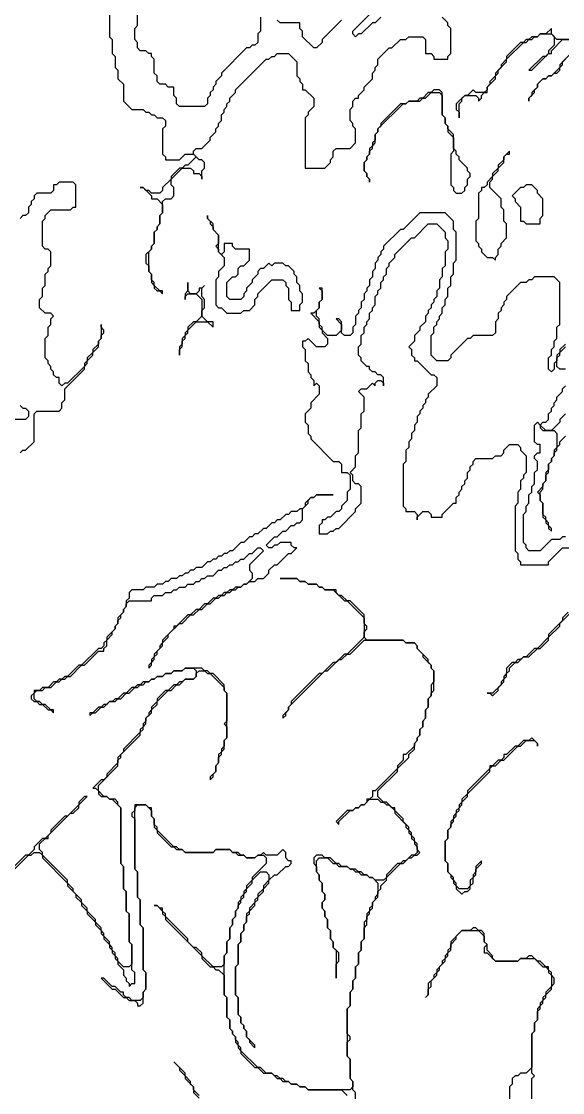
# Model space of a CAD drawing. Header units: metres. Extents: x 0 to 500, y 0 to 703.
# Drawn here: x 398.19 to 422.38, y 63.75 to 111.69 of the extents above; entities that cross this region are included whole.
import ezdxf

# ---------------------------------------------------------------- set-up
doc = ezdxf.new("R2010")
doc.units = ezdxf.units.M

msp = doc.modelspace()

# ---------------------------------------------------------------- linework, layer by layer
for points in [[(414.25, 111.875), (414, 111.625), (413.875, 111.625), (413.375, 111.125), (413.25, 111.125), (413.125, 111), (413, 111.125), (413, 111.25), (414.375, 112.625)], [(402.125, 112), (402.125, 111), (402.25, 110.875), (402.25, 110.25), (402.375, 110.125), (402.375, 109.625), (402.5, 109.5), (402.5, 109.125), (402.75, 108.875), (402.75, 108.125), (403.125, 107.75), (403.625, 107.75), (403.75, 107.625), (403.875, 107.625), (404, 107.5), (404.125, 107.5), (404.25, 107.375), (404.5, 107.375), (404.625, 107.25), (404.625, 107), (404.5, 106.875), (404.5, 105.75), (404.625, 105.625), (404.625, 105.5), (405.25, 105.5), (405.5, 105.75), (405.875, 105.75), (406, 105.625), (405.625, 105.25), (405.5, 105.25), (405.375, 105.125), (405.25, 105.125), (404.875, 104.75), (404.875, 104.625), (404.5, 104.25), (404.5, 104.125), (404.375, 104), (404, 104), (403.875, 104.125), (403.75, 104.125), (403.625, 104.25), (403.5, 104.25), (403.625, 104.25), (404, 103.875), (404, 103.75), (404.25, 103.75), (404.5, 103.5), (404.5, 103.125), (404.375, 103), (404.375, 102.625), (404.25, 102.5), (404.25, 102.375), (404.125, 102.25), (404.125, 101.75), (404, 101.625), (404, 101.5), (403.75, 101.25), (403.75, 100.875), (403.875, 100.75), (403.875, 100.5), (404, 100.375), (404, 100), (404.125, 99.875), (404.125, 99.75), (404.25, 99.625), (404.375, 99.625), (404.5, 99.5), (404.5, 99.625), (404.375, 99.625), (404.125, 99.875), (404.125, 100), (404, 100.125), (404, 100.375), (403.875, 100.5), (403.875, 101.375), (404, 101.5), (404, 101.625), (404.125, 101.75), (404.125, 102.25), (404.25, 102.375), (404.25, 102.5), (404.375, 102.625), (404.375, 103), (404.5, 103.125), (404.5, 103.625), (404.625, 103.75), (404.875, 103.75), (405, 103.875), (405, 104.25), (404.875, 104.375), (404.875, 104.625), (405.375, 105.125), (405.75, 105.125), (405.875, 105), (405.875, 104.875), (406.125, 104.875), (406.25, 104.75), (406.25, 104.625), (406.25, 105), (406.375, 105.125), (406.375, 105.375), (406.25, 105.5), (406.125, 105.5), (405.875, 105.75), (405.875, 105.875), (406, 106), (406.25, 106), (406.625, 106.375), (406.625, 106.5), (406.875, 106.75), (406.875, 106.875), (407, 107), (407, 107.125), (407.125, 107.25), (407.125, 107.5), (407.25, 107.625), (407.25, 107.75), (407.375, 107.875), (407.375, 108), (407.5, 108.125), (407.5, 108.25), (407.75, 108.5), (407.75, 108.625), (409.125, 110), (409.25, 110), (409.375, 110.125), (409.5, 110.125), (409.625, 110.25), (410.125, 110.25), (410.5, 109.875), (410.5, 109.25), (410.625, 109.125), (410.625, 109), (410.75, 108.875), (410.75, 108.625), (410.875, 108.625), (411.25, 108.25), (411.25, 107.875), (411, 107.625), (411, 107.5), (410.875, 107.375), (410.875, 105.125), (411.75, 105.125), (412, 105.375), (412, 105.5), (412.125, 105.625), (412.125, 105.875), (412.25, 106), (412.875, 106), (413.125, 106.25), (413.125, 106.875), (413, 107), (413, 107.125), (412.875, 107.25), (412.875, 107.75), (413, 107.875), (413, 108.125), (413.125, 108.25), (413.25, 108.25), (413.25, 108.375), (413.5, 108.625), (413.5, 108.75), (413.875, 109.125), (413.875, 109.375), (414, 109.5), (414, 109.625), (414.125, 109.75), (414.125, 110), (414.625, 110.5), (414.75, 110.5), (415.125, 110.875), (415.375, 110.875), (415.5, 111), (416.125, 111), (416.25, 110.875), (416.25, 110.25), (416.5, 110.25), (416.625, 110.125), (416.625, 110), (417.25, 110), (417.25, 110.125), (417.375, 110.25), (417.375, 111.375), (417.25, 111.5), (417.25, 111.625), (417, 111.875)], [(408.875, 111.875), (408.875, 111.25), (408.75, 111.125), (408.75, 110.75), (408.625, 110.625), (408.5, 110.625), (408.375, 110.5), (408.25, 110.5), (407.125, 109.375), (407.125, 109.25), (406.875, 109), (406.875, 108.875), (406.75, 108.75), (406.75, 108.625), (406.625, 108.5), (406.625, 108.375), (406.5, 108.25), (406.5, 108), (406.375, 107.875), (405.25, 107.875), (405.125, 108), (405.125, 108.25), (405, 108.375), (405, 108.75), (404.75, 108.75), (404.625, 108.875), (404.375, 108.875), (404.25, 109), (404.25, 109.25), (404.125, 109.375), (404.125, 110), (404, 110.125), (404, 110.25), (403.875, 110.25), (403.75, 110.375), (403.5, 110.375), (403.375, 110.5), (403.375, 110.75), (403.25, 110.875), (403.25, 111.375), (403.375, 111.5), (403.375, 112.125)], [(412.5, 111.75), (411.625, 110.875), (411.625, 110.75), (411.375, 110.5), (411.25, 110.5), (410.75, 111), (410.75, 111.25), (410.625, 111.375), (410.625, 111.625), (409.75, 111.625), (409.625, 111.75)], [(423.875, 110.875), (422.125, 110.875), (421.875, 111.125), (421.875, 111.375), (421.625, 111.125), (421.375, 111.125), (421.25, 111), (421, 111), (420.875, 110.875), (420.75, 110.875), (420.625, 110.75), (420.5, 110.75), (419.875, 110.125), (419.875, 110), (419.625, 109.75), (419.625, 109.625), (419.375, 109.375), (419.375, 109.25), (419.125, 109), (419.125, 108.875), (419, 108.75), (419, 108.625), (418.875, 108.5), (418.5, 108.5), (418.375, 108.625), (418.125, 108.375), (418, 108.375), (417.625, 108), (417.625, 107.75), (417.75, 107.625), (417.75, 107.375), (417.75, 108), (417.875, 108.125), (417.875, 108.25), (418, 108.375), (418.5, 108.375), (418.625, 108.25), (418.625, 108.125), (418.75, 108.25), (418.75, 108.375), (418.875, 108.5), (419, 108.5), (419, 108.75), (419.375, 109.125), (419.375, 109.25), (419.5, 109.375), (419.5, 109.5), (419.875, 109.875), (419.875, 110), (420.625, 110.75), (420.75, 110.75), (420.875, 110.875), (421, 110.875), (421.125, 111), (421.25, 111), (421.375, 111.125), (421.875, 111.125), (422, 111), (422, 110.625), (421.75, 110.375), (421.75, 110.25), (421.625, 110.125), (421.5, 110.125), (420.875, 109.5), (421, 109.5), (421.75, 110.25), (421.875, 110.25), (421.875, 110.375), (422.375, 110.875), (422.875, 110.875)], [(422.5, 110), (422.25, 109.75), (422.25, 109.625), (421.875, 109.25), (421.75, 109.25), (421.625, 109.125), (421.5, 109.125), (421.25, 108.875), (421.25, 108.75), (421, 108.5), (421, 108.375), (420.875, 108.25), (420.875, 108.125), (420.875, 108.25), (421.125, 108.5), (421.125, 108.625), (421.25, 108.75), (421.25, 108.875), (421.5, 109.125), (421.625, 109.125), (421.75, 109.25), (421.875, 109.25), (422, 109.375), (422.125, 109.375), (422.25, 109.5), (422.25, 109.625), (422.375, 109.75), (422.375, 109.875), (422.75, 110.25)], [(398.125, 92.375), (398.25, 92.5), (398.375, 92.5), (398.75, 92.875), (398.75, 94.125), (398.875, 94.25), (399.875, 94.25), (400, 94.375), (400, 94.625), (400.125, 94.75), (400.125, 95.25), (401, 96.125), (401, 96.25), (401.125, 96.375), (401.125, 96.5), (401.375, 96.75), (401.375, 96.875), (401.625, 97.125), (401.625, 97.375), (401.75, 97.5), (401.75, 97.625), (401.875, 97.75), (401.875, 97.875), (401.75, 98), (401.75, 98.125), (401.75, 97.5), (401.625, 97.375), (401.625, 97.25), (401.375, 97), (401.375, 96.875), (401.125, 96.625), (401.125, 96.5), (401, 96.375), (401, 96.25), (400.25, 95.5), (400.125, 95.5), (400, 95.375), (399.875, 95.5), (399.875, 95.75), (399.75, 95.75), (399.625, 95.875), (399.625, 96), (399.5, 96.125), (399.5, 96.25), (399.375, 96.375), (399.375, 96.5), (399.25, 96.625), (399.25, 97.5), (399.375, 97.625), (399.375, 98), (399.5, 98.125), (399.5, 98.375), (399.625, 98.5), (399.5, 98.625), (399.25, 98.625), (399, 98.875), (399, 99.25), (399.125, 99.375), (399.125, 99.75), (399.25, 99.875), (399.25, 100.375), (399.375, 100.5), (399.375, 100.625), (399.5, 100.75), (399.5, 101.375), (399.375, 101.5), (399.25, 101.5), (399.125, 101.625), (399.125, 102.75), (399.25, 102.875), (399.25, 103), (399.5, 103.25), (400.375, 103.25), (400.5, 103.375), (400.625, 103.375), (400.625, 104.375), (400.5, 104.5), (399.875, 104.5), (399.75, 104.375), (399.625, 104.375), (399.625, 104.125), (399.5, 104), (398.875, 104), (398.75, 103.875), (398.75, 103.75), (398.625, 103.625), (398.625, 103.5), (398.5, 103.375), (398.5, 103.125), (398.375, 103), (398.25, 103), (398.125, 102.875)], [(422.5, 97.25), (422.25, 97), (422.25, 96.875), (422.125, 96.75), (422.125, 96.5), (422, 96.375), (422, 96.125), (421.875, 96), (421.75, 96.125), (421.75, 96.625), (421.875, 96.75), (421.875, 97), (422, 97.125), (422, 97.375), (422.125, 97.5), (422.125, 98), (422.25, 98.125), (422.25, 100), (422, 100.25), (421.125, 100.25), (421, 100.125), (420.875, 100.125), (420.75, 100), (420.5, 100), (419.875, 99.375), (419.875, 99.25), (419.75, 99.125), (419.75, 99), (419.625, 98.875), (419.625, 98.75), (419.5, 98.625), (419.5, 98.375), (419.375, 98.25), (419.375, 97.75), (419.25, 97.625), (418.375, 97.625), (418.25, 97.5), (418.125, 97.5), (417.375, 96.75), (417.375, 96.625), (417.25, 96.5), (416.75, 96.5), (416.5, 96.75), (416.5, 97.625), (416.625, 97.75), (416.625, 98), (416.75, 98.125), (416.75, 98.25), (416.875, 98.375), (416.875, 98.5), (417, 98.625), (417, 98.875), (417.125, 99), (417.125, 99.25), (417.25, 99.375), (417.25, 99.75), (417.375, 99.875), (417.375, 100.25), (417.5, 100.375), (417.5, 100.875), (417.625, 101), (417.625, 102.25), (417.5, 102.375), (417.5, 102.75), (417.125, 103.125), (416, 103.125), (415.25, 102.375), (415.125, 102.375), (414.375, 101.625), (414.375, 101.5), (414.25, 101.375), (414.25, 101.25), (414.125, 101.125), (414.125, 101), (414, 100.875), (414, 100.625), (413.875, 100.5), (413.875, 100.25), (413.75, 100.125), (413.75, 99.875), (413.625, 99.75), (413.625, 99.625), (413.5, 99.5), (413.5, 99.25), (413.375, 99.125), (413.375, 98.875), (413.25, 98.75), (413.25, 98.625), (413.125, 98.5), (413.125, 98.125), (413, 98), (413, 97.75), (412.875, 97.625), (412.625, 97.625), (412.5, 97.75), (412.5, 98.25), (412.375, 98.375), (412.25, 98.375), (412.5, 98.125), (412.5, 97.875), (412.25, 97.625), (411.875, 97.625), (411.625, 97.875), (411.625, 98), (411.5, 98.125), (411.5, 98.375), (411.375, 98.5), (411.375, 98.75), (411.5, 98.875), (411.5, 99.125), (411.625, 99.25), (411.625, 99.75), (411.5, 99.75), (411.625, 99.625), (411.625, 99.25), (411.5, 99.125), (411.5, 98.875), (411.25, 98.625), (411.125, 98.625), (411.5, 98.25), (411.5, 98), (411.625, 97.875), (411.625, 97.75), (411.875, 97.5), (411.875, 97.25), (411.75, 97.125), (411.375, 97.125), (411, 97.5), (410.875, 97.375), (410.75, 97.375), (410.75, 97.125), (410.875, 97), (410.875, 96.5), (411, 96.375), (411, 96), (411.125, 95.875), (411.125, 95.75), (411.25, 95.625), (411.25, 95.375), (411.375, 95.5), (411.5, 95.375), (411.5, 95), (411.125, 94.625), (411.125, 94.375), (410.875, 94.125), (410.875, 93.75), (411, 93.625), (411, 93.25), (411.125, 93.125), (411.125, 93), (412.125, 92), (412.375, 92), (412.5, 91.875), (412.5, 91.5), (412.75, 91.5), (412.875, 91.375), (412.875, 90.75), (412.75, 90.625), (412.75, 90.25), (412.5, 90), (412.5, 89.875), (412.375, 89.75), (412.25, 89.75), (412, 89.5), (411.875, 89.5), (411.75, 89.375), (411.625, 89.375), (411.625, 89.25), (411.5, 89.125), (411.5, 88.75), (411.875, 88.75), (412, 88.875), (412.125, 88.875), (412.25, 89), (412.375, 89), (413.125, 89.75), (413.125, 89.875), (413.375, 90.125), (413.375, 90.875), (413.25, 91), (413.125, 91), (413, 91.125), (413, 91.375), (412.875, 91.5), (413.125, 91.75), (413.125, 92.25), (413.25, 92.375), (413.25, 93.375), (413.375, 93.5), (413.375, 94.125), (413.5, 94.25), (413.5, 94.875), (413.25, 95.125), (413.375, 95.25), (413.625, 95.25), (413.875, 95.5), (414, 95.375), (414, 95.5), (414.125, 95.625), (414.25, 95.625), (414.375, 95.5), (414.375, 95.375), (414.375, 95.75), (414.25, 95.875), (414.125, 95.875), (414, 96), (413.875, 96), (413.75, 96.125), (413.75, 96.25), (413.625, 96.25), (413.375, 96.5), (413.375, 96.625), (413.25, 96.75), (413.25, 97.125), (413.375, 97.25), (413.375, 97.625), (413.5, 97.75), (413.5, 98), (413.625, 98.125), (413.625, 98.25), (413.75, 98.375), (413.75, 98.625), (413.875, 98.75), (413.875, 98.875), (414, 99), (414, 99.375), (414.125, 99.5), (414.125, 99.625), (414.25, 99.75), (414.25, 100), (414.375, 100.125), (414.375, 100.25), (414.5, 100.375), (414.5, 100.625), (414.625, 100.75), (414.625, 100.875), (414.875, 101.125), (414.875, 101.25), (415.625, 102), (415.75, 102), (416.375, 102.625), (416.75, 102.625), (417.125, 102.25), (417.125, 102), (417.25, 101.875), (417.25, 101.5), (417.125, 101.375), (417.125, 100.75), (417, 100.625), (417, 100.25), (416.875, 100.125), (416.875, 99.75), (416.75, 99.625), (416.75, 99.375), (416.625, 99.25), (416.625, 99.125), (416.5, 99), (416.5, 98.875), (416.375, 98.75), (416.375, 98.625), (416.25, 98.5), (416.25, 98.25), (416, 98), (416, 97.875), (415.75, 97.625), (415.75, 97.375), (415.5, 97.125), (415.625, 97), (415.625, 96.75), (415.75, 96.625), (415.75, 96.5), (415.875, 96.5), (416.5, 95.875), (416.625, 95.875), (416.75, 95.75), (416.75, 95.375), (416.375, 95), (416.375, 94.875), (416.25, 94.75), (416.25, 94.625), (416.125, 94.5), (416.125, 94.375), (416, 94.25), (416, 94.125), (415.875, 94), (415.875, 93.75), (415.75, 93.625), (415.75, 93.375), (415.625, 93.25), (415.625, 93), (415.5, 92.875), (415.5, 92.625), (415.375, 92.5), (415.375, 92), (415.25, 91.875), (415.25, 90), (415.375, 89.875), (415.375, 89.75), (415.75, 89.75), (415.875, 89.625), (415.875, 89.375), (415.875, 89.5), (416.125, 89.75), (416.375, 89.75), (416.5, 89.625), (416.5, 89.5), (417, 89.5), (417, 89.625), (417.5, 90.125), (417.625, 90.125), (417.625, 90.375), (417.75, 90.5), (417.75, 90.625), (417.875, 90.75), (417.875, 90.875), (418, 91), (418, 91.125), (418.125, 91.25), (418.125, 91.5), (418.25, 91.625), (418.25, 91.75), (418.375, 91.875), (418.375, 92), (418.5, 92.125), (419.25, 92.125), (419.375, 92.25), (419.625, 92.25), (419.75, 92.375), (419.75, 92.5), (420, 92.75), (420.375, 92.75), (420.5, 92.625), (420.5, 92.5), (420.75, 92.25), (420.75, 91.5), (420.625, 91.375), (420.625, 91.25), (420.5, 91.125), (420.5, 90.75), (420.375, 90.625), (420.375, 90.125), (420.25, 90), (420.25, 88), (420.375, 87.875), (420.375, 87.625), (420.5, 87.5), (420.5, 87.375), (421.75, 87.375), (421.75, 87.5), (422.375, 88.125), (422.75, 88.125)], [(422.5, 96.125), (422.25, 96.125), (422.125, 96.25), (422.125, 96.625), (422.25, 96.75), (422.25, 96.875), (422.5, 97.125)], [(422.5, 94.125), (422.25, 93.875), (422.25, 93.75), (421.875, 93.375), (421.625, 93.375), (421.375, 93.625), (421.5, 93.75), (421.625, 93.75), (421.75, 93.875), (421.75, 94.125), (421.875, 94.25), (421.875, 94.375), (422, 94.5), (422, 94.625), (422.125, 94.75), (422.125, 94.875), (422.375, 95.125), (422.375, 95.25), (422.5, 95.375)], [(398.125, 94.5), (398.25, 94.375), (398.375, 94.375), (398.5, 94.25), (398.5, 94), (398.375, 93.875), (397.875, 93.875)], [(422.5, 88.625), (422.375, 88.625), (422.25, 88.5), (421.875, 88.5), (421.375, 88), (420.875, 88), (420.75, 88.125), (420.75, 88.25), (420.625, 88.375), (420.625, 89.625), (420.75, 89.75), (420.75, 90), (420.875, 90.125), (420.875, 90.5), (421, 90.625), (421, 90.875), (421.125, 91), (421.125, 91.5), (421.25, 91.625), (421.25, 92), (421.125, 92.125), (421.125, 92.25), (421.25, 92.375), (421.375, 92.375), (421.375, 92.75), (421.25, 92.75), (421.125, 92.875), (421.125, 93.625), (421.25, 93.75), (421.375, 93.625), (421.375, 93.5), (421.5, 93.375), (422, 93.375), (422.125, 93.25), (422.125, 92.625), (422, 92.5), (422, 92.25), (421.875, 92.125), (421.875, 92), (421.75, 91.875), (421.75, 91.625), (421.625, 91.5), (421.625, 91.125), (421.5, 91), (421.5, 90.875), (421.25, 90.625), (421.375, 90.5), (421.375, 90.25), (421.5, 90.125), (421.5, 89.5), (421.625, 89.375), (421.625, 89.25), (421.75, 89.125), (421.75, 89), (421.875, 88.875), (421.875, 89), (421.75, 89.125), (421.75, 89.25), (421.625, 89.375), (421.625, 89.5), (421.5, 89.625), (421.5, 90.125), (421.375, 90.25), (421.375, 90.625), (421.5, 90.75), (421.5, 91), (421.625, 91.125), (421.625, 91.375), (421.75, 91.5), (421.75, 91.875), (421.875, 92), (421.875, 92.125), (422, 92.25), (422, 92.375), (422.125, 92.5), (422.125, 92.625), (422.25, 92.75), (422.25, 92.875), (422.5, 93.125)], [(413.125, 63.375), (413.125, 63.75), (413, 63.875), (413, 64.25), (412.875, 64.375), (412.875, 65.25), (412.75, 65.375), (412.75, 66), (412.875, 66.125), (412.875, 66.25), (412.75, 66.375), (412.75, 67.5), (412.875, 67.625), (412.875, 68.25), (413, 68.375), (413, 68.75), (413.125, 68.875), (413.125, 69.375), (413.25, 69.5), (413.25, 70), (413.375, 70.125), (413.375, 70.5), (413.5, 70.625), (413.5, 71.125), (413.625, 71.25), (413.625, 71.625), (413.75, 71.75), (413.75, 71.875), (413.875, 72), (413.875, 72.25), (414.125, 72.5), (414.125, 72.75), (414.25, 72.875), (414.25, 73), (414.5, 73.25), (414.5, 73.375), (415.125, 74), (415.25, 74), (415.5, 74.25), (415.625, 74.25), (415.75, 74.375), (415.875, 74.375), (416, 74.5), (415.875, 74.625), (415.875, 74.875), (415.75, 75), (415.75, 75.125), (415.625, 75.25), (415.625, 75.375), (415.5, 75.5), (415.5, 75.625), (415.25, 75.875), (415.25, 76), (414.875, 76.375), (414.875, 76.5), (414.75, 76.5), (414.5, 76.75), (414.375, 76.75), (414.125, 77), (414.125, 77.25), (415, 78.125), (415, 78.25), (415.5, 78.75), (415.5, 78.875), (415.75, 79.125), (415.75, 79.375), (415.875, 79.5), (415.875, 79.625), (416, 79.75), (416, 80), (416.125, 80.125), (416.125, 80.375), (416.25, 80.5), (416.25, 80.875), (416.375, 81), (416.375, 81.375), (416.5, 81.5), (416.5, 81.625), (416.625, 81.75), (416.625, 82.625), (416.5, 82.75), (416.5, 82.875), (416.375, 83), (416.375, 83.125), (415.875, 83.625), (415.875, 83.75), (415.75, 83.875), (415.375, 83.875), (415.25, 84), (413.625, 84), (413.5, 84.125), (413.5, 84.375), (413.625, 84.5), (413.625, 84.625), (413.5, 84.75), (413.5, 85.125), (412.875, 85.75), (412.75, 85.75), (412.5, 86), (412.375, 86), (412.25, 86.125), (412.25, 86.25), (411.75, 86.25), (411.625, 86.375), (411.5, 86.375), (411.375, 86.5), (411, 86.5), (410.875, 86.625), (410.625, 86.625), (410.5, 86.75), (409.75, 86.75), (410.5, 86.75), (410.625, 86.625), (410.875, 86.625), (411, 86.5), (411.375, 86.5), (411.5, 86.375), (411.625, 86.375), (411.75, 86.25), (412.125, 86.25), (412.625, 85.75), (412.75, 85.75), (413.5, 85), (413.5, 84.125), (412.75, 83.375), (412.625, 83.375), (412.25, 83), (412.125, 83), (411.625, 82.5), (411.5, 82.5), (410.25, 81.25), (410.25, 81.125), (410.125, 81), (410.125, 80.875), (409.875, 80.625), (409.875, 80.5), (410, 80.625), (410, 80.75), (410.125, 80.875), (410.125, 81), (411.75, 82.625), (411.875, 82.625), (412.375, 83.125), (412.5, 83.125), (412.75, 83.375), (412.875, 83.375), (413.5, 84), (415.25, 84), (415.375, 83.875), (415.75, 83.875), (415.875, 83.75), (415.875, 83.625), (416.125, 83.375), (416.125, 83.25), (416.5, 82.875), (416.5, 82.75), (416.625, 82.625), (416.625, 82.125), (416.5, 82), (416.5, 81.5), (416.375, 81.375), (416.375, 81), (416.25, 80.875), (416.25, 80.5), (416.125, 80.375), (416.125, 80.125), (416, 80), (416, 79.75), (415.875, 79.625), (415.875, 79.5), (415.75, 79.375), (415.75, 79.25), (415.375, 78.875), (415.25, 78.875), (415.25, 78.625), (415, 78.375), (415, 78.25), (414, 77.25), (413.875, 77.25), (413.875, 77), (413.75, 76.875), (413.625, 76.875), (413.625, 76.75), (413.5, 76.625), (413.375, 76.625), (413.25, 76.5), (413.125, 76.5), (413, 76.375), (412.75, 76.375), (412.25, 75.875), (412.375, 75.75), (412.375, 75.875), (412.875, 76.375), (413, 76.375), (413.125, 76.5), (413.25, 76.5), (413.375, 76.625), (413.5, 76.625), (413.75, 76.875), (414.125, 76.875), (414.25, 76.75), (414.375, 76.75), (414.5, 76.625), (414.625, 76.625), (414.875, 76.375), (414.875, 76.25), (415.375, 75.75), (415.375, 75.625), (415.5, 75.5), (415.5, 75.375), (415.625, 75.25), (415.625, 75.125), (415.75, 75), (415.75, 74.875), (415.875, 74.75), (415.875, 74.5), (415.75, 74.375), (415.625, 74.375), (415.375, 74.125), (415.25, 74.125), (415.125, 74), (415, 74), (414.5, 73.5), (414.5, 73.375), (414.375, 73.25), (414, 73.25), (413.875, 73.375), (413.75, 73.375), (413.625, 73.5), (413.5, 73.5), (413.375, 73.625), (413.25, 73.625), (413.125, 73.75), (412.875, 73.75), (412.75, 73.875), (412.5, 73.875), (412.375, 74), (412.25, 74), (412, 74.25), (411.75, 74.25), (411.625, 74.375), (411.375, 74.375), (411.25, 74.25), (411.25, 74), (411.375, 73.875), (411.375, 73.625), (411.5, 73.5), (411.5, 73.25), (411.625, 73.125), (411.625, 72.75), (411.75, 72.625), (411.75, 72.375), (411.625, 72.25), (411.625, 72), (411.75, 71.875), (411.75, 71.625), (411.875, 71.5), (411.875, 71.125), (412, 71), (412, 70.625), (412.125, 70.5), (412.125, 70.25), (412.25, 70.125), (412.25, 68.875), (412.25, 69.5), (412.375, 69.625), (412.375, 70), (412.125, 70.25), (412.125, 70.5), (412, 70.625), (412, 71), (411.875, 71.125), (411.875, 71.5), (411.75, 71.625), (411.75, 71.875), (411.625, 72), (411.625, 72.25), (411.75, 72.375), (411.75, 72.625), (411.625, 72.75), (411.625, 73.125), (411.5, 73.25), (411.5, 73.5), (411.375, 73.625), (411.375, 74.125), (411.5, 74.25), (411.875, 74.25), (412.125, 74), (412.25, 74), (412.375, 73.875), (412.75, 73.875), (412.875, 73.75), (413, 73.75), (413.125, 73.625), (413.25, 73.625), (413.375, 73.5), (413.625, 73.5), (413.75, 73.375), (413.875, 73.375), (414.125, 73.125), (414.125, 72.625), (414, 72.5), (414, 72.375), (413.875, 72.25), (413.875, 72.125), (413.75, 72), (413.75, 71.875), (413.625, 71.75), (413.625, 71.5), (413.5, 71.375), (413.5, 70.625), (413.375, 70.5), (413.375, 70.125), (413.25, 70), (413.25, 69.5), (413.125, 69.375), (413.125, 68.875), (413, 68.75), (413, 68.375), (412.875, 68.25), (412.875, 67.625), (412.75, 67.5), (412.75, 65.375), (412.875, 65.25), (412.875, 64.375), (413, 64.25), (413, 64), (412.875, 63.875), (411, 63.875), (410.875, 64), (410.625, 64), (410.5, 64.125), (410.25, 64.125), (410.125, 64.25), (410, 64.25), (409.875, 64.375), (409.75, 64.375), (409.625, 64.5), (409.5, 64.5), (409.375, 64.625), (409.125, 64.625), (408.875, 64.875), (408.75, 64.875), (408, 65.625), (408, 65.75), (407.875, 65.875), (407.875, 66), (407.75, 66.125), (407.75, 66.25), (407.625, 66.375), (407.625, 66.5), (407.5, 66.625), (407.5, 67), (407.375, 67.125), (407.375, 68), (407.25, 68.125), (407.25, 69.875), (407.375, 70), (407.375, 70.5), (407.5, 70.625), (407.5, 71.125), (407.625, 71.25), (407.625, 71.5), (407.75, 71.625), (407.75, 71.875), (407.875, 72), (407.875, 72.125), (408, 72.25), (408, 72.375), (408.125, 72.5), (408.125, 72.625), (408.25, 72.75), (408.25, 72.875), (408.5, 73.125), (408.5, 73.25), (408.875, 73.625), (409.125, 73.625), (409.25, 73.5), (409.25, 73.25), (409, 73), (409, 72.875), (408.75, 72.625), (408.75, 72.5), (408.625, 72.375), (408.625, 72.25), (408.375, 72), (408.375, 71.875), (408.25, 71.75), (408.25, 71.375), (408.125, 71.25), (408.125, 71), (408, 70.875), (408, 70.5), (407.875, 70.375), (407.875, 69.5), (407.75, 69.375), (407.75, 68.125), (407.875, 68), (407.875, 67.25), (408, 67.125), (408, 66.875), (408.125, 66.75), (408.125, 66.625), (408.25, 66.5), (408.25, 66.25), (408.375, 66.125), (408.375, 66), (408.625, 65.75), (408.625, 65.875), (408.25, 66.25), (408.25, 66.5), (408.125, 66.625), (408.125, 66.75), (408, 66.875), (408, 67.125), (407.875, 67.25), (407.875, 68), (407.75, 68.125), (407.75, 69.375), (407.875, 69.5), (407.875, 70.375), (408, 70.5), (408, 70.875), (408.125, 71), (408.125, 71.25), (408.25, 71.375), (408.25, 71.625), (408.375, 71.75), (408.375, 71.875), (408.625, 72.125), (408.625, 72.25), (408.75, 72.375), (408.75, 72.5), (409, 72.75), (409, 72.875), (409.25, 73.125), (409.25, 73.25), (409.5, 73.5), (409.625, 73.5), (410, 73.875), (410.125, 73.875), (410.25, 74), (410.25, 74.125), (410.125, 74.125), (410, 74.25), (410, 74.5), (409.875, 74.625), (409.625, 74.375), (409.125, 74.375), (409, 74.5), (408.875, 74.375), (408.75, 74.375), (408.625, 74.25), (408.25, 74.25), (408.125, 74.375), (408, 74.375), (407.875, 74.5), (407.625, 74.5), (407.5, 74.625), (406.875, 74.625), (406.75, 74.5), (405.5, 74.5), (405.375, 74.625), (405.25, 74.625), (405.125, 74.75), (405, 74.75), (404.25, 75.5), (404.25, 75.625), (404.125, 75.75), (404.125, 76), (404, 76.125), (404, 76.5), (403.875, 76.5), (403.75, 76.625), (403.25, 76.625), (403.25, 76.375), (403.125, 76.25), (403.125, 76.125), (403.25, 76), (403.25, 73.75), (403.375, 73.625), (403.375, 72.5), (403.5, 72.375), (403.5, 71.25), (403.625, 71.125), (403.625, 69.25), (403.75, 69.125), (403.75, 68.375), (403.625, 68.25), (403.625, 68), (403.5, 67.875), (403.125, 67.875), (403, 68), (402.875, 68), (402.75, 68.125), (402.75, 68.25), (402.625, 68.25), (402.375, 68.5), (402.25, 68.5), (401.875, 68.875), (401.75, 68.875), (402.25, 68.375), (402.375, 68.375), (402.75, 68), (402.875, 68), (403, 67.875), (403.25, 67.875), (403.375, 67.75), (403.375, 67.625), (403.5, 67.625), (403.625, 67.75), (403.625, 68.25), (403.75, 68.375), (403.75, 69.125), (403.625, 69.25), (403.625, 71.125), (403.5, 71.25), (403.5, 72.375), (403.375, 72.5), (403.375, 73.625), (403.25, 73.75), (403.25, 76.5), (403.375, 76.625), (403.75, 76.625), (404, 76.375), (404, 76.125), (404.125, 76), (404.125, 75.625), (404.25, 75.5), (404.25, 75.375), (404.875, 74.75), (405, 74.75), (405.125, 74.625), (405.375, 74.625), (405.5, 74.5), (406.75, 74.5), (406.875, 74.625), (407.5, 74.625), (407.625, 74.5), (407.75, 74.5), (407.875, 74.375), (408.125, 74.375), (408.25, 74.25), (408.625, 74.25), (408.75, 74.375), (409, 74.375), (409.125, 74.25), (409.125, 74), (408.5, 73.375), (408.5, 73.25), (408.25, 73), (408.25, 72.875), (408.125, 72.75), (408.125, 72.625), (408, 72.5), (408, 72.375), (407.875, 72.25), (407.875, 72), (407.75, 71.875), (407.75, 71.625), (407.625, 71.5), (407.625, 71.25), (407.5, 71.125), (407.5, 70.625), (407.375, 70.5), (407.375, 70), (407.25, 69.875), (407.25, 69.5), (407.125, 69.375), (406.75, 69.375), (406.25, 69.875), (406.25, 70), (406, 70.25), (405.875, 70.25), (405.625, 70.5), (405.625, 70.625), (404.625, 71.625), (404.625, 71.75), (404.5, 71.875), (404.5, 72), (404.375, 72), (404.25, 72.125), (404.125, 72.125), (404.25, 72.125), (404.5, 71.875), (404.5, 71.75), (404.625, 71.625), (404.625, 71.5), (406.25, 69.875), (406.25, 69.75), (406.625, 69.375), (406.75, 69.375), (406.875, 69.25), (407, 69.25), (407.25, 69), (407.25, 68.125), (407.375, 68), (407.375, 67.125), (407.5, 67), (407.5, 66.625), (407.625, 66.5), (407.625, 66.375), (407.75, 66.25), (407.75, 66), (407.875, 65.875), (407.875, 65.75), (408, 65.625), (408, 65.5), (408.625, 64.875), (408.75, 64.875), (409, 64.625), (409.375, 64.625), (409.625, 64.375), (409.75, 64.375), (409.875, 64.25), (410.125, 64.25), (410.25, 64.125), (410.5, 64.125), (410.625, 64), (410.875, 64), (411, 63.875), (412.5, 63.875), (412.75, 63.625)], [(422.625, 85.25), (422.375, 85), (422.375, 84.875), (421.75, 84.25), (421.75, 84.125), (421.25, 83.625), (421.125, 83.625), (420.75, 83.25), (420.625, 83.25), (420.5, 83.125), (420.375, 83.125), (420.25, 83), (420.125, 83), (419.875, 82.75), (419.875, 82.5), (419.75, 82.375), (419.75, 82.25), (419.625, 82.125), (419.625, 82), (419.25, 81.625), (419, 81.625), (419.125, 81.625), (419.25, 81.5), (419.5, 81.75), (419.5, 81.875), (419.75, 82.125), (419.75, 82.25), (419.875, 82.375), (419.875, 82.5), (420, 82.625), (420, 82.75), (420.25, 83), (420.375, 83), (420.625, 83.25), (420.875, 83.25), (421.25, 83.625), (421.375, 83.625), (421.75, 84), (421.75, 84.125), (422.25, 84.625), (422.25, 84.75), (422.875, 85.375)], [(397.875, 73.75), (398.5, 74.375), (398.625, 74.375), (398.75, 74.5), (399, 74.5), (399.125, 74.375), (399.125, 74.25), (400.25, 73.125), (400.25, 73), (400.625, 72.625), (400.625, 72.5), (400.875, 72.25), (400.875, 72.125), (401.125, 71.875), (401.125, 71.75), (401.5, 71.375), (401.5, 71.25), (401.75, 71), (401.75, 70.875), (401.875, 70.75), (401.875, 70.625), (402.125, 70.375), (402.125, 70.25), (402.25, 70.125), (402.25, 70), (402.375, 69.875), (402.375, 69.75), (402.5, 69.625), (402.5, 69.5), (402.75, 69.25), (402.75, 69), (402.875, 68.875), (402.875, 68.75), (403, 68.625), (403, 68.5), (403.125, 68.625), (403.25, 68.625), (403.25, 69.125), (403.125, 69.25), (403.125, 70.375), (403, 70.5), (403, 71.75), (402.875, 71.875), (402.875, 72.75), (402.75, 72.875), (402.75, 73.875), (402.625, 74), (402.625, 76.5), (402.5, 76.625), (402.5, 76.75), (402.375, 76.875), (402.125, 76.875), (402, 77), (401.875, 77), (401.625, 77.25), (401.625, 77.5), (402.5, 78.375), (402.5, 78.625), (402.625, 78.75), (402.625, 78.875), (403.5, 79.75), (403.5, 79.875), (403.625, 80), (403.625, 80.125), (403.75, 80.25), (403.75, 80.5), (404, 80.75), (404, 80.875), (404.25, 81.125), (404.25, 81.25), (404.75, 81.75), (404.875, 81.75), (405.125, 82), (405.25, 82), (405.5, 82.25), (405.875, 82.25), (406, 82.375), (406, 82.5), (406.125, 82.625), (406.375, 82.625), (406.5, 82.5), (406.625, 82.5), (407.25, 81.875), (407.25, 81.75), (407.375, 81.625), (407.375, 80.375), (407.25, 80.25), (407.375, 80.125), (407.375, 79.625), (407.25, 79.5), (407.25, 79.25), (407.125, 79.125), (407.125, 79), (407, 78.875), (407, 78.5), (406.875, 78.375), (406.875, 78.125), (406.625, 77.875), (406.625, 77.75), (406.75, 77.875), (406.75, 78), (406.875, 78.125), (406.875, 78.375), (407, 78.5), (407, 78.75), (407.125, 78.875), (407.125, 79), (407.25, 79.125), (407.25, 79.5), (407.375, 79.625), (407.375, 81.625), (407.25, 81.75), (407.25, 82), (406.75, 82.5), (406.625, 82.5), (406.5, 82.625), (406.375, 82.625), (406.25, 82.75), (405.5, 82.75), (405.375, 82.625), (405, 82.625), (404.875, 82.5), (404.625, 82.5), (404.5, 82.375), (404.25, 82.375), (404.125, 82.25), (404, 82.25), (403.875, 82.125), (403.625, 82.125), (403.5, 82), (403.375, 82), (403.25, 81.875), (403.125, 81.875), (402.875, 81.625), (402.75, 81.625), (402.5, 81.375), (402.375, 81.375), (402.25, 81.25), (402.125, 81.25), (402, 81.125), (401.875, 81.125), (401.75, 81), (401.625, 81), (401.375, 80.75), (401.25, 80.75), (401.25, 80.625), (401.375, 80.75), (401.5, 80.75), (401.75, 81), (401.875, 81), (402.125, 81.25), (402.375, 81.25), (402.5, 81.375), (402.625, 81.375), (402.875, 81.625), (403, 81.625), (403.25, 81.875), (403.375, 81.875), (403.5, 82), (403.625, 82), (403.75, 82.125), (403.875, 82.125), (404, 82.25), (404.125, 82.25), (404.25, 82.375), (404.5, 82.375), (404.625, 82.5), (404.875, 82.5), (405, 82.625), (405.375, 82.625), (405.5, 82.75), (405.875, 82.75), (406, 82.625), (406, 82.375), (405.875, 82.25), (405.5, 82.25), (405.375, 82.125), (405.25, 82.125), (405.125, 82), (405, 82), (404.75, 81.75), (404.625, 81.75), (404.25, 81.375), (404.25, 81.25), (404, 81), (404, 80.875), (403.875, 80.75), (403.875, 80.625), (403.75, 80.5), (403.75, 80.375), (403.625, 80.25), (403.625, 80.125), (403.5, 80), (403.5, 79.875), (402.75, 79.125), (402.75, 79), (402.5, 78.75), (402.5, 78.5), (402, 78), (402, 77.875), (401.875, 77.75), (401.75, 77.75), (401.375, 77.375), (401.5, 77.375), (401.625, 77.25), (401.625, 77.125), (401.75, 77), (402, 77), (402.125, 76.875), (402.25, 76.875), (402.625, 76.5), (402.625, 74), (402.75, 73.875), (402.75, 72.875), (402.875, 72.75), (402.875, 71.875), (403, 71.75), (403, 70.5), (403.125, 70.375), (403.125, 69.5), (403, 69.375), (402.75, 69.375), (402.5, 69.625), (402.5, 69.75), (402.375, 69.875), (402.375, 70), (402.25, 70.125), (402.25, 70.25), (402.125, 70.375), (402.125, 70.5), (401.875, 70.75), (401.875, 70.875), (401.75, 71), (401.75, 71.125), (401.5, 71.375), (401.5, 71.5), (401.125, 71.875), (401.125, 72), (400.875, 72.25), (400.875, 72.375), (400.5, 72.75), (400.5, 72.875), (400.25, 73.125), (400.25, 73.25), (399.125, 74.375), (399.125, 74.5), (399, 74.625), (399, 74.875), (399.25, 75.125), (399.375, 75.125), (399.375, 75.25), (400.375, 76.25), (400.5, 76.25), (400.75, 76.5), (400.75, 76.625), (401.125, 77), (401, 77), (400.75, 76.75), (400.75, 76.625), (400.25, 76.125), (400.125, 76.125), (399.5, 75.5), (399.5, 75.375), (399.25, 75.125), (399.125, 75.125), (398.75, 74.75), (398.75, 74.625), (398.5, 74.375), (398.375, 74.375), (397.75, 73.75)], [(421, 62.875), (421, 64.375), (421.125, 64.5), (421, 64.625), (421, 66.375), (421.125, 66.5), (421.125, 66.875), (421.25, 67), (421.25, 67.375), (421.375, 67.5), (421.375, 67.625), (421.5, 67.75), (421.5, 67.875), (421.625, 68), (421.625, 68.125), (421.875, 68.375), (421.875, 68.5), (422, 68.625), (422, 68.875), (421.875, 69), (421.875, 69.125), (421.75, 69.25), (421.75, 69.375), (421.625, 69.375), (421.375, 69.625), (421.25, 69.625), (421, 69.875), (420.875, 69.875), (420.75, 69.75), (420.5, 69.75), (420.375, 69.625), (419.375, 69.625), (419.25, 69.75), (419.25, 69.875), (419, 70.125), (419, 70.375), (418.875, 70.5), (418.875, 70.875), (418.75, 71), (418.625, 71), (418.5, 71.125), (418.375, 71.125), (418.25, 71), (417.875, 71), (417.375, 70.5), (417.375, 70.25), (417.25, 70.125), (417.25, 70), (417.125, 69.875), (417.125, 69.75), (417, 69.625), (417, 69.5), (416.75, 69.25), (416.75, 69.125), (416.625, 69), (416.625, 68.875), (416.375, 68.625), (416.375, 68.125), (416.25, 68), (416.375, 68.125), (416.375, 68.375), (416.5, 68.5), (416.5, 68.75), (416.75, 69), (416.75, 69.125), (416.875, 69.25), (416.875, 69.375), (417.125, 69.625), (417.125, 69.75), (417.25, 69.875), (417.25, 70), (417.375, 70.125), (417.375, 70.375), (417.625, 70.625), (417.625, 70.75), (417.875, 71), (418.625, 71), (418.875, 70.75), (418.875, 70.5), (419, 70.375), (418.875, 70.25), (418.875, 70), (419, 70), (419.375, 69.625), (420.375, 69.625), (420.5, 69.75), (421.125, 69.75), (421.5, 69.375), (421.625, 69.375), (421.75, 69.25), (421.75, 69.125), (421.875, 69), (421.875, 68.5), (421.625, 68.25), (421.625, 68.125), (421.5, 68), (421.5, 67.875), (421.375, 67.75), (421.375, 67.625), (421.25, 67.5), (421.25, 67), (421.125, 66.875), (421.125, 66.5), (421, 66.375), (421, 64.875), (420.75, 64.625), (420.5, 64.625), (420.375, 64.5), (420.25, 64.5), (420.125, 64.375), (420.125, 64.125), (420, 64), (420, 63.375)], [(406.125, 63.625), (405.875, 63.875), (405.875, 64), (405.75, 64.125), (405.75, 64.25), (405.5, 64.5), (405.5, 64.625), (405, 65.125), (405.25, 64.875), (405.25, 64.75), (405.5, 64.5), (405.5, 64.375), (405.875, 64), (405.875, 63.75), (406.125, 63.5)]]:
    msp.add_lwpolyline(points)
for points in [[(416.625, 108.625), (416.5, 108.5), (416.375, 108.5), (416.125, 108.25), (416, 108.25), (415.875, 108.125), (415.5, 108.125), (415.375, 108), (415.125, 108), (414.25, 107.125), (414.25, 107), (414.125, 106.875), (414.125, 106.75), (414, 106.625), (414, 106.375), (413.875, 106.25), (413.875, 106.125), (413.75, 106), (413.75, 105.75), (413.625, 105.625), (413.625, 105.5), (413.5, 105.375), (413.5, 105), (413.625, 104.875), (413.625, 104.75), (413.75, 104.625), (413.75, 104.5), (413.75, 104.625), (413.625, 104.75), (413.625, 104.875), (413.5, 105), (413.5, 105.375), (413.625, 105.5), (413.625, 105.625), (413.75, 105.75), (413.75, 105.875), (413.875, 106), (413.875, 106.125), (414, 106.25), (414, 106.625), (414.125, 106.75), (414.125, 106.875), (415.25, 108), (415.375, 108), (415.5, 108.125), (416, 108.125), (416.125, 108.25), (416.25, 108.25), (416.5, 108.5), (416.875, 108.5), (417, 108.375), (417, 107.5), (417.125, 107.375), (417.125, 107.125), (417.25, 107), (417.25, 106.75), (417.5, 106.5), (417.5, 105.875), (417.375, 105.75), (417.375, 104.375), (417.5, 104.25), (417.5, 104.125), (417.625, 104), (417.875, 104), (418, 104.125), (418, 104.25), (418.125, 104.375), (418.125, 104.625), (418.25, 104.75), (418.25, 104.875), (418.125, 105), (418.125, 105.125), (417.75, 105.5), (417.75, 105.625), (417.625, 105.75), (417.625, 105.875), (417.5, 106), (417.5, 106.625), (417.25, 106.875), (417.25, 107), (417.125, 107.125), (417.125, 107.375), (417, 107.5), (417, 108.5), (416.875, 108.625)], [(420, 105.875), (419.75, 105.625), (419.75, 105.5), (419.5, 105.25), (419.5, 105.125), (419.25, 104.875), (419.25, 104.75), (419, 104.5), (419, 104.375), (418.875, 104.25), (418.75, 104.25), (418.75, 104.125), (418.625, 104), (418.625, 102.875), (418.5, 102.75), (418.5, 101.875), (418.625, 101.75), (418.625, 101.625), (418.75, 101.5), (418.75, 101.375), (419, 101.125), (419.25, 101.125), (419.375, 101), (419.375, 101.125), (419.5, 101.25), (419.5, 101.5), (419.625, 101.625), (419.625, 101.75), (419.875, 102), (419.875, 102.625), (419.75, 102.75), (419.75, 103.25), (419.625, 103.375), (419.625, 103.75), (419.125, 104.25), (419.125, 104.5), (419.25, 104.625), (419.25, 104.75), (419.5, 105), (419.5, 105.125), (419.75, 105.375), (419.75, 105.625), (419.875, 105.75), (420, 105.75)], [(420.75, 104.375), (420.625, 104.25), (420.5, 104.25), (420.125, 103.875), (420.25, 103.75), (420.25, 103.625), (420.5, 103.375), (420.5, 102.75), (420.625, 102.75), (420.75, 102.625), (421.375, 102.625), (421.375, 102.875), (421.5, 103), (421.5, 103.75), (421.25, 104), (421.25, 104.125), (421, 104.375)], [(406.5, 103), (406.5, 102.875), (406.625, 102.75), (406.625, 102.625), (406.75, 102.5), (406.75, 102.375), (407, 102.125), (407, 101.75), (406.875, 101.625), (407, 101.5), (407, 101.375), (407.25, 101.125), (407.25, 100.75), (407, 100.5), (407, 100.25), (406.875, 100.125), (406.875, 99), (407, 98.875), (407.125, 98.875), (407.375, 98.625), (408, 98.625), (408.125, 98.75), (408.375, 98.75), (408.625, 99), (408.625, 99.25), (408.75, 99.375), (408.75, 99.5), (409.375, 100.125), (409.875, 100.125), (410, 100), (410, 99.875), (410.125, 99.75), (410.125, 99.25), (410.25, 99.125), (410.25, 98.75), (410.625, 98.75), (410.625, 99), (410.75, 99.125), (410.75, 99.5), (410.625, 99.625), (410.625, 99.875), (410.5, 100), (410.5, 100.25), (410.375, 100.375), (410.375, 100.5), (410.125, 100.75), (410, 100.75), (409.875, 100.875), (409.5, 100.875), (409.375, 100.75), (409.25, 100.875), (409, 100.625), (408.875, 100.625), (408.75, 100.5), (408.75, 100.375), (408.5, 100.125), (408.5, 100), (408.25, 99.75), (408.25, 99.625), (408.125, 99.5), (408.125, 99.375), (408, 99.25), (407.5, 99.25), (407.375, 99.375), (407.375, 100), (407.625, 100.25), (407.75, 100.25), (407.875, 100.375), (407.875, 100.625), (408, 100.75), (408.125, 100.75), (408.375, 101), (408.375, 101.5), (407.75, 101.5), (407.625, 101.625), (407.625, 101.75), (407.25, 101.75), (407.25, 101.375), (407.125, 101.25), (407, 101.375), (407, 102.125), (406.75, 102.375), (406.75, 102.625), (406.5, 102.875)], [(405.625, 100), (405.625, 99.625), (405.5, 99.5), (405.5, 99.25), (405.5, 99.375), (405.625, 99.5), (406, 99.5), (406.25, 99.25), (406.25, 98.5), (406, 98.25), (405.875, 98.25), (405.625, 98), (405.625, 97.875), (405.5, 97.75), (405.5, 97.625), (405.375, 97.5), (405.375, 97.25), (405.25, 97.125), (405.25, 96.75), (405.25, 97), (405.375, 97.125), (405.375, 97.375), (405.5, 97.5), (405.5, 97.625), (405.625, 97.75), (405.625, 97.875), (406, 98.25), (406.5, 98.25), (406.75, 98), (406.75, 98.25), (406.5, 98.25), (406.25, 98.5), (406.25, 98.75), (406.375, 98.875), (406.375, 99.25), (406.25, 99.375), (406.25, 99.75), (406.375, 99.875), (406.25, 99.75), (406.125, 99.75), (406.125, 99.625), (406, 99.5), (405.75, 99.5), (405.625, 99.625)], [(411.375, 90.5), (411.25, 90.375), (411.125, 90.375), (410.875, 90.125), (410.875, 90), (410.75, 89.875), (410.625, 89.875), (410.5, 89.75), (410.25, 89.75), (410.125, 89.625), (410, 89.625), (409.75, 89.375), (409.625, 89.375), (409.5, 89.25), (409.375, 89.25), (409.125, 89), (409, 89), (408.75, 88.75), (408.625, 88.75), (408.5, 88.625), (408.375, 88.625), (408.125, 88.375), (408, 88.375), (407.625, 88), (407.5, 88), (407.375, 87.875), (407.25, 87.875), (407.125, 87.75), (407, 87.75), (406.875, 87.625), (406.75, 87.625), (406.625, 87.5), (406.5, 87.5), (406.25, 87.25), (406, 87.25), (405.875, 87.125), (405.75, 87.125), (405.625, 87), (405.5, 87), (405.375, 86.875), (405.25, 86.875), (405.125, 86.75), (404.875, 86.75), (404.75, 86.625), (404.625, 86.625), (404.5, 86.5), (404.25, 86.5), (404.125, 86.375), (403.75, 86.375), (403.625, 86.25), (403.125, 86.25), (403, 86.125), (403, 85.875), (402.875, 85.75), (402.875, 85.5), (402.75, 85.375), (402.75, 85.25), (402.5, 85), (402.5, 84.75), (402.375, 84.625), (402.375, 84.5), (402, 84.125), (402, 84), (401.875, 83.875), (401.875, 83.75), (401.75, 83.625), (401.625, 83.625), (400.875, 82.875), (400.75, 82.875), (400.25, 82.375), (400.125, 82.375), (400, 82.25), (399.875, 82.25), (399.75, 82.125), (399.625, 82.125), (399.375, 81.875), (399.125, 81.875), (399, 81.75), (398.75, 81.75), (398.75, 81.625), (398.625, 81.5), (398.625, 81.375), (398.75, 81.25), (398.875, 81.25), (399, 81.125), (399.125, 81.125), (399.375, 80.875), (399.5, 80.875), (399.625, 80.75), (399.625, 80.875), (399.5, 80.875), (399.25, 81.125), (399.125, 81.125), (399, 81.25), (398.875, 81.25), (398.75, 81.375), (398.75, 81.625), (398.875, 81.75), (399.125, 81.75), (399.25, 81.875), (399.5, 81.875), (399.75, 82.125), (399.875, 82.125), (400, 82.25), (400.125, 82.25), (400.25, 82.375), (400.375, 82.375), (400.875, 82.875), (401, 82.875), (401.625, 83.5), (401.875, 83.5), (401.875, 83.625), (402, 83.75), (402, 84), (402.25, 84.25), (402.25, 84.375), (402.375, 84.5), (402.375, 84.625), (402.5, 84.75), (402.5, 84.875), (402.625, 85), (402.625, 85.125), (402.75, 85.25), (402.75, 85.375), (402.875, 85.5), (402.875, 85.625), (403, 85.75), (404, 85.75), (404, 85.875), (404.125, 86), (404.5, 86), (404.625, 86.125), (404.875, 86.125), (405, 86.25), (405.125, 86.25), (405.25, 86.375), (405.5, 86.375), (405.625, 86.5), (405.875, 86.5), (406, 86.625), (406.125, 86.625), (406.25, 86.75), (406.375, 86.75), (406.5, 86.875), (406.75, 86.875), (407, 87.125), (407.125, 87.125), (407.25, 87.25), (407.375, 87.25), (407.5, 87.375), (407.625, 87.375), (407.75, 87.5), (407.875, 87.5), (408, 87.625), (408.125, 87.625), (408.375, 87.875), (408.5, 87.875), (408.75, 88.125), (408.875, 88.125), (409, 88), (408.375, 87.375), (408.375, 87.125), (408.5, 87), (408.5, 86.75), (408.25, 86.5), (408.125, 86.5), (408, 86.375), (407.75, 86.375), (407.625, 86.25), (407.5, 86.25), (407.375, 86.125), (407.25, 86.125), (407.125, 86), (407, 86), (406.875, 85.875), (406.75, 85.875), (406.5, 85.625), (406.375, 85.625), (406.125, 85.375), (406, 85.375), (405.75, 85.125), (405.625, 85.125), (405.125, 84.625), (405, 84.625), (405, 84.5), (404.5, 84), (404.5, 83.875), (404.375, 83.75), (404.375, 83.625), (404.125, 83.375), (404.125, 83.25), (404, 83.125), (404, 83), (403.875, 82.875), (403.875, 82.75), (404, 82.875), (404, 83), (404.125, 83.125), (404.125, 83.25), (404.25, 83.375), (404.25, 83.5), (404.5, 83.75), (404.5, 83.875), (404.75, 84.125), (404.75, 84.25), (405.25, 84.75), (405.375, 84.75), (405.75, 85.125), (405.875, 85.125), (406.125, 85.375), (406.25, 85.375), (406.5, 85.625), (406.625, 85.625), (406.875, 85.875), (407, 85.875), (407.125, 86), (407.25, 86), (407.375, 86.125), (407.5, 86.125), (407.625, 86.25), (407.75, 86.25), (407.875, 86.375), (408, 86.375), (408.125, 86.5), (408.25, 86.5), (408.375, 86.625), (408.625, 86.625), (408.75, 86.75), (409, 86.75), (409.25, 87), (409.25, 87.125), (409.5, 87.375), (409.625, 87.375), (410.125, 87.875), (410.25, 87.875), (410.5, 88.125), (410.375, 88.125), (410.25, 88.25), (410.25, 88.375), (409.75, 88.375), (409.625, 88.25), (409.5, 88.25), (409.375, 88.125), (409.25, 88.125), (409.125, 88.25), (409.5, 88.625), (409.625, 88.625), (409.875, 88.875), (410, 88.875), (410.25, 89.125), (410.375, 89.125), (410.5, 89.25), (410.625, 89.25), (410.75, 89.375), (410.75, 89.875), (411, 90.125), (411, 90.25), (411.125, 90.375), (411.25, 90.375), (411.375, 90.5), (412.125, 90.5)], [(421, 79.625), (420.875, 79.5), (420.625, 79.5), (420.375, 79.25), (420.25, 79.25), (419.875, 78.875), (419.75, 78.875), (419.75, 78.75), (419.625, 78.625), (419.5, 78.625), (419.25, 78.375), (419.125, 78.375), (419.125, 78.25), (418.125, 77.25), (418.125, 77.125), (417.875, 76.875), (417.875, 76.75), (417.75, 76.625), (417.75, 76.5), (417.625, 76.375), (417.625, 76.25), (417.5, 76.125), (417.5, 76), (417.375, 75.875), (417.375, 75.625), (417.25, 75.5), (417.25, 75.125), (417.125, 75), (417.125, 74.125), (417.25, 74), (417.25, 73.625), (417.375, 73.5), (417.375, 73.375), (417.5, 73.25), (417.5, 73.125), (417.625, 73), (417.625, 72.875), (417.875, 72.625), (418, 72.75), (418.125, 72.75), (418.25, 72.875), (418.25, 73), (418.375, 73.125), (418.375, 73.375), (418.5, 73.5), (418.5, 73.75), (418.75, 74), (418.75, 74.125), (418.5, 73.875), (418.5, 73.625), (418.375, 73.5), (418.375, 73.375), (418.25, 73.25), (418.25, 73), (418.125, 72.875), (417.75, 72.875), (417.625, 73), (417.625, 73.125), (417.5, 73.25), (417.5, 73.375), (417.25, 73.625), (417.25, 74), (417.125, 74.125), (417.125, 75), (417.25, 75.125), (417.25, 75.5), (417.375, 75.625), (417.375, 75.75), (417.5, 75.875), (417.5, 76), (417.625, 76.125), (417.625, 76.25), (417.75, 76.375), (417.75, 76.5), (417.875, 76.625), (417.875, 76.75), (418.125, 77), (418.125, 77.125), (419.125, 78.125), (419.125, 78.25), (419.25, 78.375), (419.375, 78.375), (419.625, 78.625), (419.75, 78.625), (420.375, 79.25), (420.5, 79.25), (420.75, 79.5), (421.125, 79.5), (421.25, 79.375), (421.25, 79.25), (421.25, 79.375)]]:
    msp.add_lwpolyline(points, close=True)

doc.saveas('drawing.dxf')
